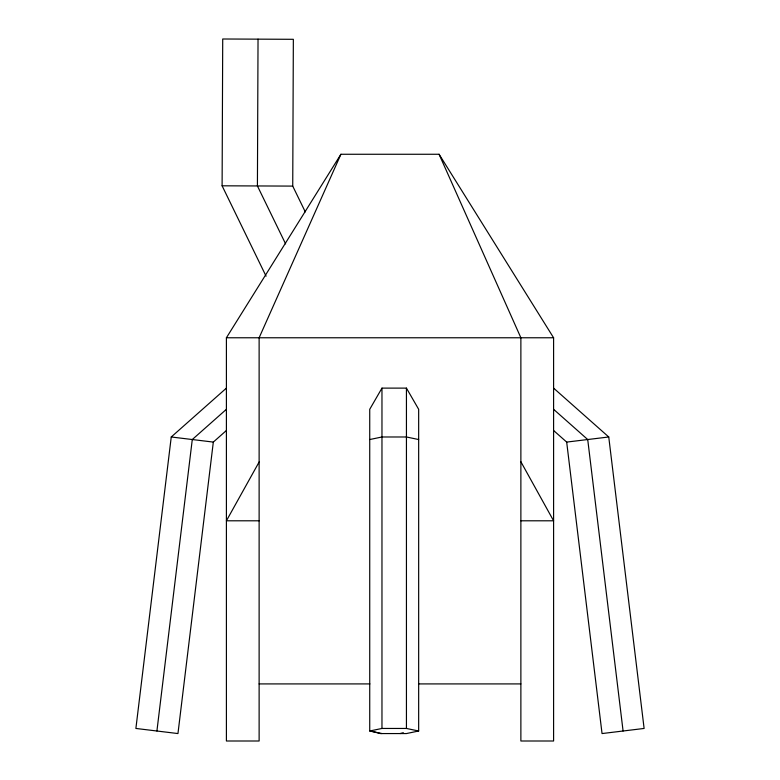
<?xml version="1.0" encoding="UTF-8"?>
<svg xmlns="http://www.w3.org/2000/svg" width="780" height="780" viewBox="0 0 780 780"><rect width="100%" height="100%" fill="white"/><g stroke="black" fill="none" stroke-linecap="round" stroke-linejoin="round"><path stroke-width="1.17" d="M266.068 276.169L222.105 185.806L222.719 39L293.348 39.302L292.734 186.098L305.282 211.897M258.034 39.146L257.419 185.952L285.607 243.886M226.405 388.118L171.249 436.985L135.886 728.452L177.957 733.561L213.32 442.084L226.405 430.492M156.916 731.006L192.28 439.54L226.405 409.305M340.918 154.264L259.126 337.769L259.126 741L226.405 741L226.405 337.769L340.918 154.264L439.081 154.264L553.595 337.769L553.595 741L520.874 741L520.874 337.769L439.081 154.264M259.126 462.004L226.405 520.796L259.126 520.796M370.617 731.006L380.425 733.561L406.438 733.561L418.665 731.006L418.665 409.305L406.438 388.118L381.966 388.118L369.73 409.305L369.73 731.006L381.966 733.561M400.062 733.561L403.328 732.712M369.73 439.54L381.966 436.985L406.438 436.985L418.665 439.54M369.73 731.006L381.966 728.452L406.438 728.452L418.665 731.006M566.68 442.084L608.751 436.985L644.114 728.452L602.043 733.561L566.68 442.084L553.595 430.492M226.405 337.769L553.595 337.769M520.874 520.796L553.595 520.796L520.874 461.75M259.126 683.914L369.915 683.914M418.606 683.914L520.874 683.914M222.105 185.806L292.734 186.098M171.249 436.985L213.32 442.084M553.595 388.118L608.751 436.985M553.595 409.305L587.72 439.54L623.083 731.006M406.438 388.118L406.438 728.452M381.966 388.118L381.966 728.452"/></g></svg>
